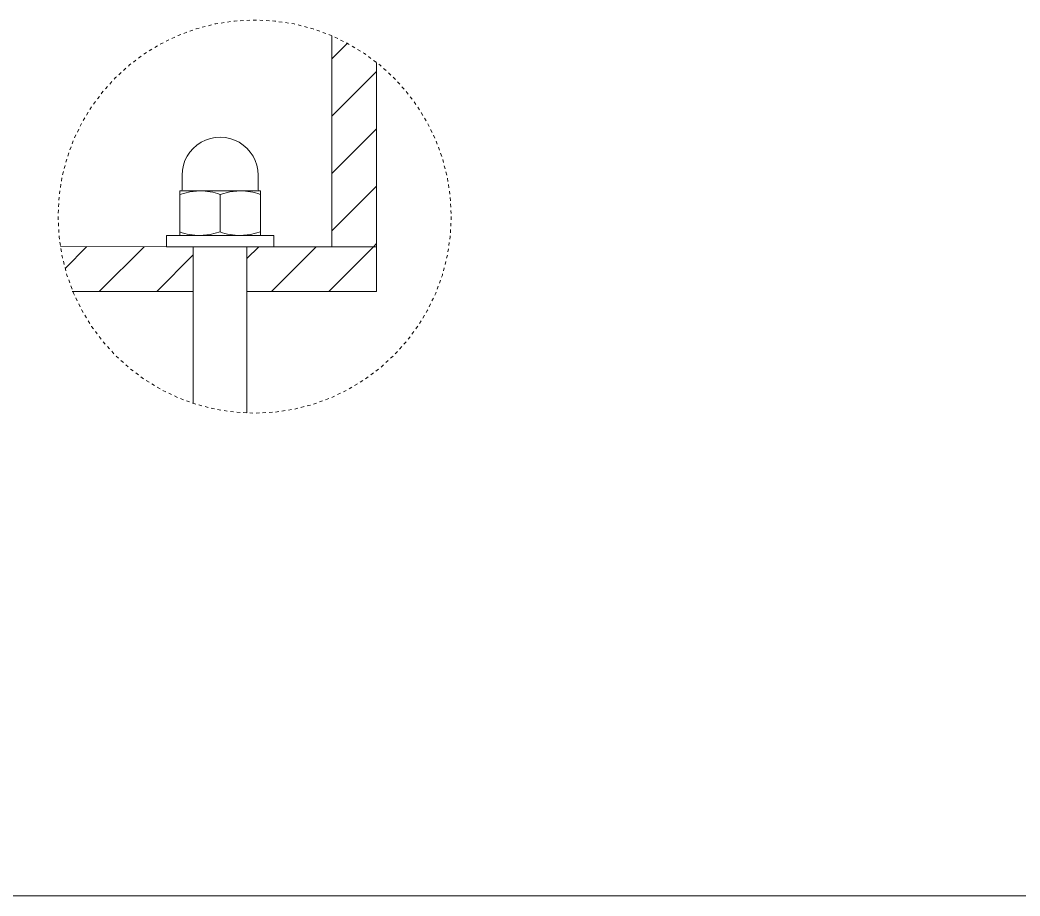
# Model space of a CAD drawing. Header units: inches. Extents: x -14 to 166, y -2 to 100.
# Drawn here: x 78.26 to 109.2, y 63.39 to 90.49 of the extents above; entities that cross this region are included whole.
import ezdxf

# ---------------------------------------------------------------- set-up
doc = ezdxf.new("R2010")
doc.units = ezdxf.units.IN
doc.linetypes.add('HIDDEN', pattern=[1.905, 1.27, -0.635])
doc.layers.add('ZANO_R', color=7, linetype='Continuous', lineweight=0)
doc.layers.add('ZANO_R_przerywana', color=250, linetype='HIDDEN', lineweight=0)

msp = doc.modelspace()

# ---------------------------------------------------------------- linework, layer by layer
at = {"layer": 'ZANO_R'}
for p, q in [((87.91, 89.99601), (87.91, 83.4725)), ((87.91, 89.2841), (88.3909, 89.765)), ((89.29344, 89.17292), (89.29344, 83.4725)), ((87.91, 87.5093), (89.29344, 88.89274)), ((87.91, 85.73449), (89.29344, 87.11793)), ((83.27549, 85.686), (83.27549, 85.23639)), ((85.62733, 85.23639), (85.62733, 85.686)), ((83.20631, 85.09059), (83.20631, 85.2018)), ((83.82886, 85.2018), (83.20631, 85.2018)), ((83.20631, 85.09059), (83.51131, 85.17128)), ((83.20631, 85.09059), (83.20631, 83.92957)), ((83.51131, 85.17128), (83.82886, 85.2018)), ((85.07395, 85.2018), (83.82886, 85.2018)), ((84.45141, 85.09059), (84.75641, 85.17128)), ((84.45141, 85.09059), (84.45141, 83.92957)), ((84.75641, 85.17128), (85.07395, 85.2018)), ((85.6965, 85.2018), (85.07395, 85.2018)), ((85.6965, 85.09059), (85.6965, 85.2018)), ((85.6965, 85.09059), (85.6965, 83.92957)), ((87.91, 83.95969), (89.29344, 85.34313)), ((83.20631, 83.81836), (83.20631, 83.92957)), ((84.14641, 83.84889), (83.82886, 83.81836)), ((84.45141, 83.92957), (84.14641, 83.84889)), ((85.39149, 83.84889), (85.07395, 83.81836)), ((85.6965, 83.92957), (85.39149, 83.84889)), ((85.6965, 83.81836), (85.6965, 83.92957)), ((82.79128, 83.81836), (82.79128, 83.47251)), ((86.11153, 83.81836), (82.79128, 83.81836)), ((86.11153, 83.47251), (86.11153, 83.81836)), ((89.19762, 83.4725), (89.29344, 83.56832)), ((79.51165, 83.47561), (83.62135, 83.4725)), ((79.65486, 82.80376), (80.32655, 83.47545)), ((80.71497, 82.08907), (82.09977, 83.47387)), ((82.48977, 82.08907), (83.62135, 83.22064)), ((86.11153, 83.47251), (82.79128, 83.47251)), ((83.62135, 82.08907), (83.62135, 83.4725)), ((83.62135, 83.4725), (83.62135, 78.62928)), ((85.28147, 82.08907), (85.28147, 83.4725)), ((85.28147, 83.4725), (89.29344, 83.4725)), ((85.28147, 83.4725), (85.28147, 78.32983)), ((85.28147, 83.10596), (85.64801, 83.4725)), ((86.03938, 82.08907), (87.42282, 83.4725)), ((87.81418, 82.08907), (89.19762, 83.4725)), ((89.29344, 83.4725), (87.91, 83.4725)), ((83.62135, 82.08907), (79.87156, 82.08907)), ((89.29344, 82.08907), (85.28147, 82.08907)), ((-13.60956, 63.38996), (165.73629, 63.38996))]:
    msp.add_line(p, q, dxfattribs=at)
msp.add_lwpolyline([(89.29344, 83.4725), (89.29344, 82.08907)], dxfattribs=at)
for centre, radius, start, end in [((84.45141, 85.68601), 1.17592, 359.999731, 180.000269), ((83.2409, 85.23639), 0.03459, 270.002935, 359.990235), ((83.81294, 83.31456), 1.88731, 70.226957, 89.516766), ((85.05803, 83.31456), 1.88731, 70.226957, 89.516766), ((85.66192, 85.23639), 0.03459, 180.009765, 269.997065), ((83.84479, 85.70573), 1.88743, 250.227931, 269.516264), ((85.08989, 85.70573), 1.88743, 250.227931, 269.516264)]:
    msp.add_arc(centre, radius, start, end, dxfattribs=at)
at = {"layer": 'ZANO_R_przerywana', "color": 1, "ltscale": 0.05}
msp.add_circle((85.52026, 84.40524), 6.0801, dxfattribs=at)

doc.saveas('drawing.dxf')
